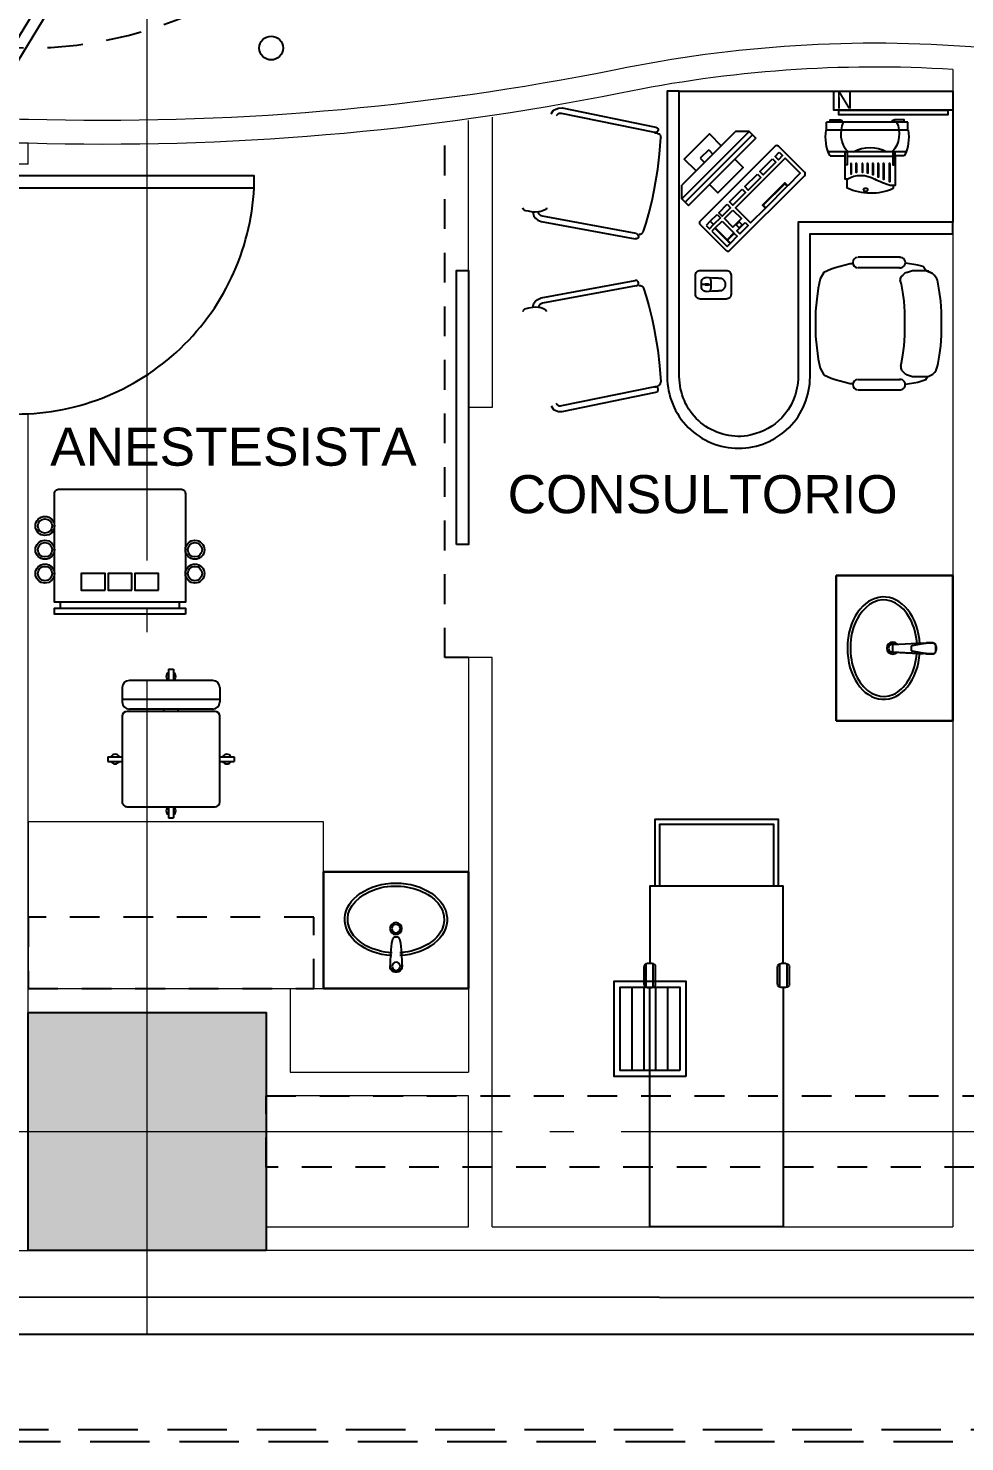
# Model space of a CAD drawing. Header units: metres. Extents: x -22.5 to 67.5, y 0 to 64.7.
# Drawn here: x 34.31 to 38.24, y 32.72 to 38.66 of the extents above; entities that cross this region are included whole.
import ezdxf

# ---------------------------------------------------------------- set-up
doc = ezdxf.new("R2010")
doc.units = ezdxf.units.M
doc.set_wipeout_variables(frame=1)
for name, pattern in [('EJES630', [6.3, 5.5, -0.4, 0, -0.4]), ('XREF PB NEURO-ONCOLOGIA$0$CONJUNTO TLAHUAC$0$HIDDEN2', [0.1875, 0.125, -0.0625]), ('XREF PB NEURO-ONCOLOGIA$0$DASHED2', [0.375, 0.25, -0.125]), ('XREF PB NEURO-ONCOLOGIA$0$HIDDE150', [0.24, 0.15, -0.09]), ('XREF PB NEURO-ONCOLOGIA$0$HIDDEN2', [0.1875, 0.125, -0.0625])]:
    doc.linetypes.add(name, pattern=pattern)
doc.layers.add('EJES', color=11, linetype='EJES630', lineweight=0)
doc.layers.add('XREF PB NEURO-ONCOLOGIA$0$MUROS DE TABLAROCA', color=150, linetype='Continuous', lineweight=13)
for name, color, linetype in [('TEXTO', 7, 'Continuous'), ('XREF PB NEURO-ONCOLOGIA$0$-CG-M-WALL', 7, 'Continuous'), ('XREF PB NEURO-ONCOLOGIA$0$CANCELES', 1, 'Continuous'), ('XREF PB NEURO-ONCOLOGIA$0$COLUMNAS', 6, 'Continuous'), ('XREF PB NEURO-ONCOLOGIA$0$CONTRAVENTEOS', 6, 'XREF PB NEURO-ONCOLOGIA$0$HIDDEN2'), ('XREF PB NEURO-ONCOLOGIA$0$LAMINA MULTIPERFORADA', 9, 'Continuous'), ('XREF PB NEURO-ONCOLOGIA$0$LAMPARAS 1', 112, 'Continuous'), ('XREF PB NEURO-ONCOLOGIA$0$MOBILIARIO', 161, 'Continuous'), ('XREF PB NEURO-ONCOLOGIA$0$Mobiliario Fijo', 40, 'Continuous'), ('XREF PB NEURO-ONCOLOGIA$0$NOVIDESA', 11, 'Continuous'), ('XREF PB NEURO-ONCOLOGIA$0$PLAFONES', 20, 'XREF PB NEURO-ONCOLOGIA$0$HIDDE150'), ('XREF PB NEURO-ONCOLOGIA$0$PROYECCIÓN', 8, 'XREF PB NEURO-ONCOLOGIA$0$CONJUNTO TLAHUAC$0$HIDDEN2'), ('XREF PB NEURO-ONCOLOGIA$0$PUERTAS', 253, 'Continuous')]:
    doc.layers.add(name, color=color, linetype=linetype)
doc.styles.add('100 LOCALES 25', font='arial.ttf', dxfattribs={"height": 0.25})
doc.styles.add('XREF PB NEURO-ONCOLOGIA$0$Standard', font='arial.ttf')

# ---------------------------------------------------------------- blocks, each defined once
blk = doc.blocks.new('XREF PB NEURO-ONCOLOGIA$0$C-1')
at = {"layer": 'XREF PB NEURO-ONCOLOGIA$0$-CG-M-WALL', "true_color": 0x636466}
h = blk.add_hatch(color=251, dxfattribs=at)
h.dxf.hatch_style = 1
h.paths.add_polyline_path([(-0.5, -0.5), (-0.5, 0.5), (0.5, 0.5), (0.5, -0.5)])
blk.add_lwpolyline([(-0.5, -0.5), (-0.5, 0.5), (0.5, 0.5), (0.5, -0.5)], close=True)
blk = doc.blocks.new('XREF PB NEURO-ONCOLOGIA$0$XREFCE5$0$A$C70061E05')
for points in [[(-0.25, 0), (0.25, 0), (0.25, -0.08), (-0.25, -0.08)], [(-0.2292, -0.08), (0.2292, -0.08), (0.2292, -0.1), (-0.2292, -0.1)]]:
    blk.add_lwpolyline(points, close=True)
at = {"insert": (-0.2409, -0.0038), "char_height": 0.07, "attachment_point": 1, "style": 'XREF PB NEURO-ONCOLOGIA$0$Standard'}
blk.add_mtext_dynamic_manual_height_columns('N', width=0.075455, gutter_width=1.5693, heights=[0], dxfattribs=at)
blk = doc.blocks.new('XREF PB NEURO-ONCOLOGIA$0$XR-00$0$Teclado-01')
blk.add_lwpolyline([(0, -0.2225), (0, 0.2225, -0.4142136), (0.01, 0.2325), (0.165, 0.2325, -0.4142136), (0.175, 0.2225), (0.175, -0.2225, -0.4142136), (0.165, -0.2325), (0.01, -0.2325, -0.4142136)], format="xyb", close=True)
for points in [[(0.03, 0.2175), (0.05, 0.2175), (0.05, 0.1925), (0.03, 0.1925)], [(0.03, 0.1525), (0.05, 0.1525), (0.05, 0.1925), (0.03, 0.1925)], [(0.065, 0.2175), (0.155, 0.2175), (0.155, 0.2), (0.065, 0.2)], [(0.065, 0.1575), (0.135, 0.1575), (0.135, 0.1975), (0.065, 0.1975)], [(0.1375, 0.1575), (0.155, 0.1575), (0.155, 0.1975), (0.1375, 0.1975)], [(0.03, 0.0925), (0.05, 0.0925), (0.05, 0.1425), (0.03, 0.1425)], [(0.065, 0.0925), (0.115, 0.0925), (0.115, 0.1425), (0.065, 0.1425)], [(0.1175, 0.12625), (0.135, 0.12625), (0.135, 0.10875), (0.1175, 0.10875)], [(0.1375, 0.0925), (0.155, 0.0925), (0.155, 0.1425), (0.1375, 0.1425)], [(0.03, 0.0025), (0.05, 0.0025), (0.05, 0.0775), (0.03, 0.0775)], [(0.155, -0.1425), (0.1375, -0.1425), (0.1375, -0.01), (0.155, -0.01), (0.155, 0.0775), (0.065, 0.0775), (0.065, -0.2175), (0.155, -0.2175)], [(0.03, -0.0875), (0.05, -0.0875), (0.05, -0.0125), (0.03, -0.0125)], [(0.14, -0.14), (0.155, -0.14), (0.155, -0.0125), (0.14, -0.0125)], [(0.03, -0.1775), (0.05, -0.1775), (0.05, -0.1025), (0.03, -0.1025)], [(0.03, -0.2175), (0.05, -0.2175), (0.05, -0.1925), (0.03, -0.1925)]]:
    blk.add_lwpolyline(points, close=True)
blk = doc.blocks.new('XREF PB NEURO-ONCOLOGIA$0$XR-00$0$monitor delgado-01')
for p, q in [((-0.2, 0.09), (-0.16, 0.13)), ((-0.16, 0.13), (0.16, 0.13)), ((-0.025, 0.155), (0.025, 0.155)), ((-0.025, 0.155), (-0.025, 0.13)), ((0.025, 0.155), (0.025, 0.13)), ((0.2, 0.09), (0.16, 0.13)), ((-0.2, 0.07), (0.2, 0.07))]:
    blk.add_line(p, q)
for points in [[(0.075, 0.13), (0.075, 0.2), (-0.075, 0.2), (-0.075, 0.13)], [(-0.075, 0.05), (-0.075, 0), (0.075, 0), (0.075, 0.05)]]:
    blk.add_lwpolyline(points)
blk.add_lwpolyline([(-0.2, 0.05), (0.2, 0.05), (0.2, 0.09), (-0.2, 0.09)], close=True)
blk = doc.blocks.new('XREF PB NEURO-ONCOLOGIA$0$XR-00$0$Mouse')
for p, q in [((-0.0015, -0.0395), (-0.0006, -0.0395)), ((-0.0015, -0.0565), (-0.0006, -0.0565)), ((-0.0011, -0.0395), (-0.0011, -0.0255)), ((-0.0011, -0.0565), (-0.0011, -0.0655)), ((-0.0032, -0.1255), (0.0011, -0.1255))]:
    blk.add_line(p, q)
blk.add_lwpolyline([(0.06, -0.13), (0.06, -0.02, 0.414214), (0.04, 0), (-0.04, 0, 0.414214), (-0.06, -0.02), (-0.06, -0.13, 0.414214), (-0.04, -0.15), (0.04, -0.15, 0.414214)], format="xyb", close=True)
blk.add_lwpolyline([(0.0289, -0.0455, 0.414214), (0.0089, -0.0255), (-0.0111, -0.0255, 0.414214), (-0.0311, -0.0455)], format="xyb")
for centre, radius, start, end in [((-0.1822, -0.0805), 0.1551, 353.62508, 13.0396), ((0.0118, -0.048), 0.0158, 147.74432, 212.25568), ((-0.0015, -0.0397), 0.0002, 90, 135.32936), ((-0.0015, -0.0563), 0.0002, 224.67064, 270), ((-0.0006, -0.0397), 0.0002, 44.67064, 90), ((-0.0006, -0.0563), 0.0002, 270, 315.32936), ((-0.0139, -0.048), 0.0158, 327.74432, 32.25568), ((0.1801, -0.0805), 0.1551, 166.9604, 186.37492), ((-0.0032, -0.1005), 0.025, 173.62508, 270), ((-0.0011, 0.055), 0.1206, 257.19113, 282.80887), ((0.0011, -0.1005), 0.025, 270, 6.37492)]:
    blk.add_arc(centre, radius, start, end)
blk = doc.blocks.new('XREF PB NEURO-ONCOLOGIA$0$XR-00$0$impresora laser')
at = {"ltscale": 0.007}
for points in [[(29.9759, 41.9148), (30.3191, 41.9148)], [(29.976, 41.9496), (30.319, 41.9496)], [(29.976, 41.915), (29.976, 41.9496)], [(29.9922, 41.9496), (29.9922, 41.9587), (30.0318, 41.9587), (30.0419, 41.9539)], [(30.0419, 41.9496), (30.0419, 41.9539), (30.0318, 41.9587)], [(30.3028, 41.9496), (30.3028, 41.9587), (30.2633, 41.9587), (30.2531, 41.9539)], [(30.2531, 41.9496), (30.2531, 41.9539), (30.2633, 41.9587)], [(30.319, 41.915), (30.319, 41.9496)], [(29.9841, 41.824), (30.3109, 41.824)], [(29.9915, 41.8076), (30.0304, 41.8076)], [(30.0397, 41.8047), (30.2322, 41.8047)], [(30.2313, 41.7098), (30.2395, 41.7098), (30.2395, 41.8076)], [(30.3035, 41.8076), (30.2395, 41.8076)], [(30.2313, 41.672), (30.2313, 41.7098)]]:
    blk.add_lwpolyline(points, dxfattribs=at)
for points in [[(30.0304, 41.824), (30.0397, 41.824), (30.0397, 41.7695), (30.0304, 41.7695)], [(30.2395, 41.824), (30.2322, 41.824), (30.2322, 41.7695), (30.2395, 41.7695)], [(30.0513, 41.7757), (30.0546, 41.7757), (30.0546, 41.6998), (30.0513, 41.6998)], [(30.0766, 41.7757), (30.08, 41.7757), (30.08, 41.7101), (30.0766, 41.7101)], [(30.0991, 41.7757), (30.1025, 41.7757), (30.1025, 41.7197), (30.0991, 41.7197)], [(30.1211, 41.7757), (30.1244, 41.7757), (30.1244, 41.7286), (30.1211, 41.7286)], [(30.1436, 41.7757), (30.147, 41.7757), (30.147, 41.7366), (30.1436, 41.7366)], [(30.1655, 41.7757), (30.1689, 41.7757), (30.1689, 41.7386), (30.1655, 41.7386)], [(30.1914, 41.7757), (30.1948, 41.7757), (30.1948, 41.7395), (30.1914, 41.7395)], [(30.2134, 41.7757), (30.2167, 41.7757), (30.2167, 41.7326), (30.2134, 41.7326)]]:
    blk.add_lwpolyline(points, close=True, dxfattribs=at)
for points in [[(30.0304, 41.8076), (30.0304, 41.6829), (30.0505, 41.6829, 0.229403)], [(30.0382, 41.6829), (30.0382, 41.6699, 0.789733)]]:
    blk.add_lwpolyline(points, format="xyb", dxfattribs=at)
for centre, radius, start, end in [((30.1378, 41.8837), 0.1649, 169.05236, 207.45903), ((30.1308, 41.9), 0.1179, 155.1201, 220.11203), ((30.1394, 41.9), 0.1179, 319.88797, 24.8799), ((30.1572, 41.8837), 0.1649, 332.54097, 10.94764), ((30.1351, 41.7054), 0.1375, 59.61293, 120.38707), ((30.1325, 41.8851), 0.2349, 246.33396, 294.8774), ((29.9248, 42.0857), 0.4219, 287.32328, 296.87645), ((30.1738, 41.6133), 0.1123, 59.19702, 121.2004)]:
    blk.add_arc(centre, radius, start, end, dxfattribs=at)
blk.add_ellipse((30.1541, 41.6652), major_axis=(-0.00987, 0), ratio=0.593756, dxfattribs=at)
blk = doc.blocks.new('XREF PB NEURO-ONCOLOGIA$0$SILLA ATENCION')
for p, q in [((-0.2339, 0.4571), (-0.2392, 0.4439)), ((-0.2366, 0.4571), (-0.2392, 0.4439)), ((-0.2392, 0.4439), (-0.2339, 0.4571)), ((-0.2339, 0.4571), (-0.2366, 0.4571)), ((-0.2287, 0.4703), (-0.2339, 0.4571)), ((-0.2339, 0.4571), (-0.2287, 0.4703)), ((-0.2207, 0.4783), (-0.2287, 0.4703)), ((-0.2128, 0.4836), (-0.2207, 0.4783)), ((-0.2049, 0.4888), (-0.2128, 0.4836)), ((-0.1996, 0.4915), (-0.2049, 0.4888)), ((-0.1837, 0.4941), (-0.1996, 0.4915)), ((-0.152, 0.4994), (-0.1837, 0.4941)), ((-0.115, 0.5047), (-0.152, 0.4994)), ((-0.0727, 0.5074), (-0.115, 0.5047)), ((-0.0225, 0.5074), (-0.0727, 0.5074)), ((0.0224, 0.5074), (-0.0225, 0.5074)), ((0.0647, 0.5047), (0.0224, 0.5074)), ((0.1017, 0.4995), (0.0647, 0.5047)), ((0.1334, 0.4942), (0.1017, 0.4995)), ((0.1466, 0.4915), (0.1334, 0.4942)), ((0.1545, 0.4889), (0.1466, 0.4915)), ((0.1624, 0.4863), (0.1545, 0.4889)), ((0.1704, 0.481), (0.1624, 0.4863)), ((0.1783, 0.473), (0.1704, 0.481)), ((0.1889, 0.4519), (0.1783, 0.473)), ((-0.2604, 0.4122), (-0.2683, 0.362)), ((-0.2551, 0.4333), (-0.2604, 0.4122)), ((-0.2392, 0.4439), (-0.2551, 0.4333)), ((-0.2392, 0.4439), (-0.2392, 0.4413)), ((-0.2392, 0.4228), (-0.2392, 0.4439)), ((-0.2392, 0.4439), (-0.2392, 0.4439)), ((-0.2392, 0.4122), (-0.2392, 0.4228)), ((-0.2392, 0.4016), (-0.2392, 0.4122)), ((-0.2392, 0.3911), (-0.2392, 0.4016)), ((0.1889, 0.4519), (0.1889, 0.4519)), ((0.1994, 0.444), (0.1889, 0.4519)), ((0.1889, 0.4519), (0.1889, 0.444)), ((0.1889, 0.4519), (0.1889, 0.4519)), ((0.1889, 0.4519), (0.1889, 0.4519)), ((0.1889, 0.4519), (0.1889, 0.4519)), ((0.1889, 0.4466), (0.1889, 0.4519)), ((0.1889, 0.444), (0.1889, 0.4334)), ((0.1889, 0.4334), (0.1889, 0.4228)), ((0.1889, 0.4228), (0.1889, 0.4123)), ((0.1889, 0.4123), (0.1889, 0.4017)), ((0.1889, 0.4017), (0.1889, 0.3911)), ((0.21, 0.4123), (0.1994, 0.444)), ((0.21, 0.4123), (0.21, 0.4123)), ((0.218, 0.3621), (0.21, 0.4123)), ((-0.2683, 0.362), (-0.2683, 0.362)), ((-0.2683, 0.362), (-0.2683, 0.362)), ((-0.2366, 0.3831), (-0.2392, 0.3911)), ((-0.2313, 0.3673), (-0.2366, 0.3831)), ((-0.2313, 0.3673), (-0.2286, 0.3594)), ((-0.2286, 0.3594), (-0.2207, 0.3514)), ((-0.2207, 0.3514), (-0.2128, 0.3435)), ((-0.2128, 0.3435), (-0.2048, 0.3409)), ((-0.1837, 0.3462), (-0.1996, 0.3409)), ((-0.152, 0.3514), (-0.1837, 0.3462)), ((-0.115, 0.3567), (-0.152, 0.3514)), ((-0.0727, 0.3594), (-0.115, 0.3567)), ((-0.0225, 0.3594), (-0.0727, 0.3594)), ((0.0224, 0.3594), (-0.0225, 0.3594)), ((0.0647, 0.3568), (0.0224, 0.3594)), ((0.1017, 0.3515), (0.0647, 0.3568)), ((0.1334, 0.3462), (0.1017, 0.3515)), ((0.1466, 0.3436), (0.1334, 0.3462)), ((0.1466, 0.3436), (0.1545, 0.3436)), ((0.1545, 0.3436), (0.1625, 0.3462)), ((0.1625, 0.3462), (0.1704, 0.3541)), ((0.1704, 0.3541), (0.1783, 0.3621)), ((0.1783, 0.3621), (0.181, 0.3673)), ((0.1862, 0.3832), (0.181, 0.3673)), ((0.1889, 0.3911), (0.1862, 0.3832)), ((0.218, 0.3621), (0.218, 0.3621)), ((-0.2921, 0.3408), (-0.292, 0.1717)), ((-0.2498, 0.3409), (-0.2497, 0.1717)), ((-0.2048, 0.3409), (-0.1996, 0.3409)), ((0.1995, 0.1718), (0.1995, 0.3409)), ((0.2418, 0.1718), (0.2417, 0.3409)), ((-0.2656, 0.1506), (-0.2656, 0.14)), ((-0.2656, 0.14), (-0.2497, 0.0792)), ((0.1995, 0.0793), (0.2153, 0.1401)), ((0.2153, 0.1401), (0.2153, 0.1507)), ((-0.2497, 0.0792), (-0.2444, 0.0634)), ((-0.2444, 0.0634), (-0.2444, 0.0634)), ((-0.2444, 0.0634), (-0.2444, 0.0634)), ((-0.2444, 0.0634), (-0.2312, 0.0343)), ((0.181, 0.0344), (0.1942, 0.0635)), ((0.1942, 0.0635), (0.1995, 0.0793)), ((0.1942, 0.0635), (0.1942, 0.0635)), ((0.1942, 0.0635), (0.1942, 0.0635)), ((-0.2312, 0.0343), (-0.2048, 0.0185)), ((-0.2048, 0.0185), (-0.1678, 0.0105)), ((-0.1678, 0.0105), (-0.1229, 0.0053)), ((-0.1229, 0.0053), (-0.0753, 0)), ((-0.0251, 0), (0.0251, 0)), ((0.0251, 0), (0.0727, 0.0053)), ((0.0727, 0.0053), (0.1176, 0.0106)), ((0.1176, 0.0106), (0.1546, 0.0185)), ((0.1546, 0.0185), (0.181, 0.0344)), ((-0.0753, 0), (-0.0198, 0))]:
    blk.add_line(p, q)
for centre, start, end in [((-0.2709, 0.3409), 353.0083, 187.0083), ((0.2206, 0.3409), 352.0083, 186.0083), ((-0.2709, 0.1717), 187.0083, 353.0083), ((0.2206, 0.1718), 186.0083, 352.0083)]:
    blk.add_arc(centre, 0.0211, start, end)
blk = doc.blocks.new('XREF PB NEURO-ONCOLOGIA$0$SILLA-EJECUTIVA')
for p, q in [((0.1572, 0.2048), (0.1531, 0.2025)), ((0.1631, 0.2056), (0.1572, 0.2048)), ((0.1766, 0.2055), (0.1631, 0.2056)), ((0.1972, 0.2051), (0.1766, 0.2055)), ((0.2088, 0.2037), (0.1972, 0.2051)), ((0.1977, 0.2051), (0.2056, 0.2241)), ((0.2056, 0.2241), (0.2163, 0.2319)), ((0.2235, 0.1997), (0.2088, 0.2037)), ((0.2163, 0.2319), (0.2279, 0.2387)), ((0.2268, 0.2062), (0.2232, 0.1998)), ((0.2296, 0.2093), (0.2268, 0.2062)), ((0.2279, 0.2387), (0.2454, 0.2425)), ((0.2335, 0.212), (0.2296, 0.2093)), ((0.2365, 0.2139), (0.2335, 0.212)), ((0.2408, 0.2151), (0.2365, 0.2139)), ((0.2467, 0.2158), (0.2408, 0.2151)), ((0.2454, 0.2425), (0.7039, 0.2378)), ((0.7037, 0.2117), (0.2467, 0.2158)), ((0.7162, 0.2113), (0.719, 0.2109)), ((0.719, 0.2109), (0.7239, 0.2097)), ((0.7239, 0.2097), (0.7298, 0.2059)), ((0.7298, 0.2059), (0.7338, 0.2005)), ((0.1493, 0.1996), (0.1458, 0.1944)), ((0.1531, 0.2025), (0.1493, 0.1996)), ((0.2344, 0.1956), (0.2235, 0.1997)), ((0.2464, 0.1883), (0.2344, 0.1956)), ((0.2562, 0.1812), (0.2464, 0.1883)), ((0.2581, 0.1788), (0.2562, 0.1812)), ((0.2589, 0.1758), (0.2581, 0.1788)), ((0.2586, 0.1732), (0.2589, 0.1758)), ((0.7338, 0.2005), (0.7358, 0.1939)), ((0.7358, 0.1939), (0.7402, 0.1533)), ((0.7402, 0.1533), (0.7439, 0.1062)), ((0.7439, 0.1062), (0.7476, 0.0408)), ((0.7476, 0.0408), (0.7489, -0.0085)), ((0.7489, -0.0085), (0.7459, -0.1103)), ((0.7459, -0.1103), (0.7399, -0.1836)), ((0.7399, -0.1836), (0.7309, -0.2624)), ((0.2219, -0.2747), (0.2183, -0.2683)), ((0.7249, -0.2744), (0.7289, -0.2691)), ((0.7289, -0.2691), (0.7309, -0.2624)), ((0.1928, -0.2737), (0.2007, -0.2927)), ((0.2007, -0.2927), (0.2114, -0.3004)), ((0.2114, -0.3004), (0.223, -0.3072)), ((0.2247, -0.2778), (0.2219, -0.2747)), ((0.223, -0.3072), (0.2405, -0.3111)), ((0.2286, -0.2805), (0.2247, -0.2778)), ((0.2316, -0.2825), (0.2286, -0.2805)), ((0.2359, -0.2836), (0.2316, -0.2825)), ((0.2418, -0.2844), (0.2359, -0.2836)), ((0.2405, -0.3111), (0.699, -0.3064)), ((0.6988, -0.2803), (0.2418, -0.2844)), ((0.6971, -0.2802), (0.7012, -0.2802)), ((0.7043, -0.2816), (0.6988, -0.2803)), ((0.699, -0.3064), (0.7045, -0.3051)), ((0.7012, -0.2802), (0.7059, -0.2799)), ((0.708, -0.284), (0.7043, -0.2816)), ((0.7045, -0.3051), (0.7082, -0.302)), ((0.7059, -0.2799), (0.7114, -0.2798)), ((0.7108, -0.2873), (0.708, -0.284)), ((0.7082, -0.302), (0.7108, -0.2983)), ((0.7122, -0.2924), (0.7108, -0.2873)), ((0.7108, -0.2983), (0.7122, -0.2924)), ((0.7114, -0.2798), (0.7141, -0.2794)), ((0.7141, -0.2794), (0.719, -0.2782)), ((0.719, -0.2782), (0.7249, -0.2744))]:
    blk.add_line(p, q)
blk.add_arc((0.7038, 0.2248), 0.013, 269.48625, 89.48625)
blk = doc.blocks.new('XREF PB NEURO-ONCOLOGIA$0$A$C35ba1ef8')
at = {"layer": 'XREF PB NEURO-ONCOLOGIA$0$Mobiliario Fijo'}
for p, q in [((0.49, 0.61), (0, 0.61)), ((0, 0.61), (0, 0)), ((0, 0), (0, 0.61)), ((0, 0.61), (0.49, 0.61)), ((0.49, 0), (0.49, 0.61)), ((0.49, 0.61), (0.49, 0)), ((0, 0), (0.49, 0)), ((0.49, 0), (0, 0))]:
    blk.add_line(p, q, dxfattribs=at)
for radius in [0.025, 0.0175]:
    blk.add_circle((0.2377, 0.305), radius, dxfattribs=at)
at = {"layer": 'XREF PB NEURO-ONCOLOGIA$0$Mobiliario Fijo', "extrusion": (0, 0, -1)}
blk.add_ellipse((0.1993, 0.305), major_axis=(0, -0.215), ratio=0.709302, start_param=4.791428, end_param=10.907664, dxfattribs=at)
at = {"layer": 'XREF PB NEURO-ONCOLOGIA$0$Mobiliario Fijo'}
blk.add_open_spline([(0.3393, 0.2887), (0.337, 0.2492), (0.3265, 0.2108), (0.2777, 0.1213), (0.2246, 0.0929), (0.1271, 0.1171), (0.0818, 0.1714), (0.0497, 0.3139), (0.0644, 0.3976), (0.1377, 0.5016), (0.1921, 0.5201), (0.2874, 0.4783), (0.3279, 0.4156), (0.3382, 0.3351), (0.3389, 0.3282), (0.3393, 0.3213)], degree=3, knots=[4.791428, 4.791428, 4.791428, 4.791428, 5.367357, 5.367357, 6.457084, 6.457084, 7.54681, 7.54681, 8.636537, 8.636537, 9.726264, 9.726264, 10.81599, 10.81599, 10.916607, 10.916607, 10.916607, 10.916607], dxfattribs=at)
blk.add_wipeout([(0.4172, 0.3179), (0.4173, 0.3177), (0.4179, 0.3165), (0.4183, 0.3156), (0.4184, 0.3153), (0.4187, 0.3144), (0.4189, 0.3139), (0.4192, 0.3129), (0.4194, 0.312), (0.4197, 0.3107), (0.4198, 0.3102), (0.4199, 0.3094), (0.42, 0.3084), (0.4201, 0.3076), (0.4201, 0.3071), (0.4201, 0.3053), (0.42, 0.3038), (0.42, 0.3036), (0.4199, 0.3027), (0.4198, 0.3017), (0.4197, 0.3013), (0.4194, 0.3), (0.4194, 0.2998), (0.419, 0.2985), (0.4188, 0.2978), (0.4183, 0.2964), (0.4181, 0.2961), (0.4177, 0.2951), (0.4173, 0.2944), (0.4172, 0.2942), (0.4172, 0.2933), (0.4171, 0.2929), (0.417, 0.2921), (0.417, 0.2917), (0.4168, 0.2911), (0.4168, 0.2908), (0.4166, 0.2903), (0.4165, 0.2898), (0.4163, 0.2894), (0.4162, 0.2891), (0.416, 0.2887), (0.4157, 0.2882), (0.4156, 0.2879), (0.4153, 0.2874), (0.4149, 0.2869), (0.4146, 0.2864), (0.4144, 0.2861), (0.4143, 0.286), (0.414, 0.2857), (0.4138, 0.2855), (0.4136, 0.2853), (0.4134, 0.2851), (0.4131, 0.2848), (0.4129, 0.2846), (0.4126, 0.2844), (0.4124, 0.2842), (0.4121, 0.284), (0.4114, 0.2835), (0.411, 0.2832), (0.4106, 0.283), (0.4102, 0.2828), (0.4099, 0.2826), (0.4092, 0.2823), (0.4084, 0.2821), (0.4072, 0.2817), (0.4065, 0.2816), (0.405, 0.2814), (0.405, 0.2814), (0.4033, 0.2814), (0.3848, 0.2813), (0.3828, 0.2815), (0.3822, 0.2816), (0.3814, 0.2818), (0.3806, 0.282), (0.3801, 0.2822), (0.3794, 0.2825), (0.3786, 0.2829), (0.3779, 0.2833), (0.3776, 0.2835), (0.3673, 0.2842), (0.2767, 0.2888), (0.2373, 0.2908), (0.2367, 0.291), (0.2365, 0.2914), (0.2365, 0.2921), (0.2364, 0.2932), (0.2365, 0.3205), (0.2365, 0.3207), (0.2368, 0.3211), (0.2371, 0.3212), (0.2374, 0.3213), (0.3776, 0.3286), (0.3782, 0.329), (0.3799, 0.3298), (0.3809, 0.3301), (0.3822, 0.3304), (0.3833, 0.3306), (0.3856, 0.3307), (0.3895, 0.3307), (0.4057, 0.3306), (0.4074, 0.3303), (0.4099, 0.3294), (0.4117, 0.3284), (0.4131, 0.3272), (0.4144, 0.3259), (0.4159, 0.3235), (0.417, 0.3202), (0.4173, 0.3177), (0.4172, 0.2942), (0.4172, 0.2934), (0.4171, 0.2926), (0.4169, 0.2915), (0.4168, 0.2909), (0.4164, 0.291), (0.4162, 0.2903), (0.4161, 0.2898), (0.4157, 0.2889), (0.4154, 0.2882), (0.4151, 0.2877), (0.4143, 0.2866), (0.4139, 0.2862), (0.4131, 0.2854), (0.4131, 0.2854), (0.4124, 0.2848), (0.4118, 0.2845), (0.4114, 0.2842), (0.4107, 0.2839), (0.4101, 0.2836), (0.4092, 0.2833), (0.4086, 0.2832), (0.4081, 0.2831), (0.4075, 0.283), (0.4072, 0.283), (0.4067, 0.283), (0.4063, 0.283), (0.4063, 0.283), (0.4021, 0.283), (0.3991, 0.283), (0.3835, 0.2836), (0.3807, 0.2838), (0.3779, 0.284), (0.3759, 0.2842), (0.3733, 0.2845), (0.37, 0.2849), (0.32, 0.2942), (0.3186, 0.2947), (0.3177, 0.2952), (0.3172, 0.2955), (0.3165, 0.2962), (0.3158, 0.297), (0.3153, 0.2979), (0.3151, 0.2984), (0.3147, 0.3002), (0.3147, 0.3116), (0.3148, 0.3127), (0.3153, 0.3142), (0.3157, 0.3149), (0.3161, 0.3154), (0.3167, 0.3161), (0.3175, 0.3168), (0.3181, 0.3171), (0.3186, 0.3174), (0.32, 0.3178), (0.3211, 0.318), (0.3604, 0.3257), (0.3623, 0.326), (0.3641, 0.3263), (0.3663, 0.3266), (0.3678, 0.3268), (0.3698, 0.3271), (0.3708, 0.3273), (0.3724, 0.3275), (0.3737, 0.3276), (0.3747, 0.3277), (0.3762, 0.3279), (0.3779, 0.3281), (0.3844, 0.3286), (0.4067, 0.3291), (0.4079, 0.329), (0.4103, 0.3284), (0.4122, 0.3274), (0.4128, 0.3269), (0.4135, 0.3264), (0.414, 0.3258), (0.4144, 0.3253), (0.4149, 0.3246), (0.4155, 0.3237), (0.4158, 0.323), (0.4161, 0.3222), (0.4162, 0.3218), (0.4164, 0.3211), (0.4165, 0.3206), (0.4165, 0.32), (0.4165, 0.3196), (0.4165, 0.2929), (0.4165, 0.2922), (0.4165, 0.2916), (0.4164, 0.291), (0.4168, 0.2909), (0.417, 0.2919), (0.4171, 0.2923), (0.4171, 0.2927), (0.4172, 0.2933), (0.4172, 0.2939), (0.4172, 0.2944), (0.4174, 0.306)]).dxf.layer = 'XREF PB NEURO-ONCOLOGIA$0$Mobiliario Fijo'
for p, q in [((0.3568, 0.325), (0.32, 0.3178)), ((0.32, 0.2942), (0.3568, 0.2871)), ((0.3673, 0.2842), (0.3674, 0.2842))]:
    blk.add_line(p, q, dxfattribs=at)
for points in [[(0.3991, 0.283), (0.4067, 0.283, 0.414214), (0.4165, 0.2929), (0.4165, 0.3192, 0.414214), (0.4067, 0.3291), (0.3991, 0.3291)], [(0.3674, 0.2842), (0.2373, 0.2908, 0.002922), (0.2373, 0.2908, -0.394171), (0.2365, 0.2916)]]:
    blk.add_lwpolyline(points, format="xyb", dxfattribs=at)
for centre, radius, start, end in [((0.3991, 0.1074), 0.2216, 90, 101.01422), ((0.3945, 0.306), 0.0257, 332.49037, 27.1455), ((0.3991, 0.5046), 0.2216, 258.98578, 270)]:
    blk.add_arc(centre, radius, start, end, dxfattribs=at)
blk.add_rational_spline([(0.2365, 0.3205), (0.2365, 0.3212), (0.2373, 0.3213), (0.3023, 0.3246), (0.3674, 0.3279)], [1, 0.731045521611, 1, 1, 1], degree=2, knots=[0, 0, 0, 1.501887, 1.501887, 2.501887, 2.501887, 2.501887], dxfattribs=at)
for points, knots in [([(0.2365, 0.2916), (0.2365, 0.2916), (0.2365, 0.2916), (0.2365, 0.2916), (0.2365, 0.2916), (0.2365, 0.2916), (0.2365, 0.2916), (0.2364, 0.2964), (0.2363, 0.3012), (0.2362, 0.306), (0.2363, 0.3108), (0.2364, 0.3157), (0.2365, 0.3205), (0.2365, 0.3205), (0.2365, 0.3205), (0.2365, 0.3205), (0.2365, 0.3205), (0.2365, 0.3205), (0.2365, 0.3205), (0.2365, 0.3205), (0.2365, 0.3205), (0.2365, 0.3205), (0.2365, 0.3205), (0.2365, 0.3205), (0.2365, 0.3205), (0.2365, 0.3205), (0.2365, 0.3205), (0.2365, 0.3205), (0.2365, 0.3205), (0.2365, 0.3205), (0.2365, 0.3205)], [7, 7, 7, 7, 8, 8, 8, 9, 9, 9, 10, 10, 10, 11, 11, 11, 12, 12, 12, 13, 13, 13, 14, 14, 14, 15, 15, 15, 16, 16, 16, 17, 17, 17, 17]), ([(0.2362, 0.306), (0.2362, 0.306), (0.2362, 0.306), (0.2362, 0.306), (0.2362, 0.306)], [0, 0, 0, 0, 0.002816, 1, 1, 1, 1]), ([(0.32, 0.2942), (0.3194, 0.2944), (0.3179, 0.2949), (0.3162, 0.2963), (0.315, 0.2982), (0.3147, 0.2997), (0.3146, 0.3006), (0.3146, 0.3008), (0.3146, 0.3043), (0.3146, 0.3078), (0.3146, 0.3113), (0.3146, 0.3114), (0.3147, 0.3123), (0.315, 0.3139), (0.3161, 0.3156), (0.3176, 0.317), (0.319, 0.3176), (0.3199, 0.3178), (0.32, 0.3178)], [0, 0, 0, 0, 0.234233, 0.499666, 0.704873, 0.949506, 1, 1, 1, 2, 2, 2, 2.050461, 2.294933, 2.500004, 2.704389, 2.948859, 3, 3, 3, 3]), ([(0.3776, 0.3286), (0.3775, 0.3286), (0.3767, 0.3285), (0.3753, 0.3284), (0.3731, 0.3282), (0.3703, 0.3281), (0.3682, 0.3279), (0.3671, 0.3279)], [0.6038179, 0.6038179, 0.6038179, 0.6038179, 0.6217035, 0.6863283, 0.7680475, 0.8726046, 1, 1, 1, 1]), ([(0.3776, 0.2835), (0.378, 0.2832), (0.379, 0.2826), (0.3808, 0.2819), (0.3836, 0.2813), (0.3872, 0.2813), (0.3929, 0.2814), (0.3981, 0.2814), (0.4028, 0.2814), (0.4057, 0.2814), (0.4083, 0.2819), (0.4105, 0.2829), (0.4123, 0.284), (0.4139, 0.2855), (0.4152, 0.2872), (0.4162, 0.2892), (0.4171, 0.2917), (0.4172, 0.2936), (0.4172, 0.2949), (0.4173, 0.2986), (0.4174, 0.3023), (0.4174, 0.306), (0.4174, 0.3098), (0.4173, 0.3135), (0.4172, 0.3172), (0.4172, 0.3178), (0.4172, 0.3191), (0.4169, 0.3212), (0.4161, 0.3232), (0.415, 0.3251), (0.4136, 0.3268), (0.412, 0.3283), (0.4101, 0.3294), (0.4081, 0.3302), (0.4053, 0.3308), (0.4017, 0.3308), (0.396, 0.3306), (0.3908, 0.3306), (0.3861, 0.3307), (0.3832, 0.3307), (0.3806, 0.3301), (0.3788, 0.3294), (0.3779, 0.3288), (0.3776, 0.3286)], [0, 0, 0, 0, 0.030155, 0.075225, 0.120291, 0.209196, 0.29837, 0.475282, 0.534978, 0.594602, 0.653475, 0.698568, 0.743661, 0.788756, 0.833851, 0.878921, 0.923991, 1, 1, 1, 2, 2, 2, 3, 3, 3, 3.037302, 3.083018, 3.128733, 3.174448, 3.220163, 3.26525, 3.310338, 3.355419, 3.400498, 3.489465, 3.578701, 3.755734, 3.815479, 3.875151, 3.934065, 3.97918, 4, 4, 4, 4]), ([(0.3674, 0.2842), (0.3674, 0.2842), (0.3674, 0.2842), (0.3674, 0.2843), (0.3674, 0.2843)], [0, 0, 0, 0, 0.566627, 1, 1, 1, 1]), ([(0.3674, 0.2842), (0.3685, 0.2841), (0.3704, 0.284), (0.3731, 0.2838), (0.3751, 0.2837), (0.3765, 0.2836), (0.3773, 0.2835), (0.3776, 0.2835), (0.3776, 0.2835)], [0, 0, 0, 0, 0.1168544, 0.2231045, 0.306143, 0.3531837, 0.387216, 0.3894105, 0.3894105, 0.3894105, 0.3894105])]:
    blk.add_open_spline(points, degree=3, knots=knots, dxfattribs=at)
blk = doc.blocks.new('XREF PB NEURO-ONCOLOGIA$0$XREF PB NEURO-ONCOLOGIA$0$SILLGIRS')
for p, q in [((-0.01, 0.3773), (-0.01, 0.33)), ((-0.01, 0.3773), (0.01, 0.3773)), ((0.01, 0.3773), (0.01, 0.33)), ((-0.205, 0.3), (-0.205, 0.24)), ((0.175, 0.33), (-0.175, 0.33)), ((0.205, 0.3), (0.205, 0.24)), ((0.205, 0.25), (-0.205, 0.25)), ((-0.205, 0.18), (-0.205, -0.18)), ((0.185, 0.2), (-0.185, 0.2)), ((0.175, 0.21), (-0.175, 0.21)), ((-0.03, 0.2), (-0.03, 0.21)), ((0.03, 0.2), (0.03, 0.21)), ((0.205, -0.18), (0.205, 0.18)), ((-0.265, 0.01), (-0.205, 0.01)), ((-0.265, 0.01), (-0.265, -0.01)), ((0.205, 0.01), (0.265, 0.01)), ((0.265, 0.01), (0.265, -0.01)), ((-0.265, -0.01), (-0.205, -0.01)), ((0.205, -0.01), (0.265, -0.01)), ((-0.185, -0.2), (0.185, -0.2)), ((-0.01, -0.2), (-0.01, -0.2473)), ((0.01, -0.2), (0.01, -0.2473)), ((-0.01, -0.2473), (0.01, -0.2473))]:
    blk.add_line(p, q)
for centre, radius, start, end in [((0, 0.3473), 0.02, 120, 240), ((0, 0.3473), 0.02, 300, 60), ((-0.175, 0.3), 0.03, 90, 180), ((0.175, 0.3), 0.03, 0, 90), ((-0.175, 0.24), 0.03, 180, 270), ((0.175, 0.24), 0.03, 270, 0), ((-0.185, 0.18), 0.02, 90, 180), ((0.185, 0.18), 0.02, 0, 90), ((-0.235, 0), 0.02, 30, 150), ((0.235, 0), 0.02, 30, 150), ((-0.235, 0), 0.02, 210, 330), ((0.235, 0), 0.02, 210, 330), ((-0.185, -0.18), 0.02, 180, 270), ((0, -0.2173), 0.02, 120, 240), ((0, -0.2173), 0.02, 300, 60), ((0.185, -0.18), 0.02, 270, 0)]:
    blk.add_arc(centre, radius, start, end)
blk = doc.blocks.new('XREF PB NEURO-ONCOLOGIA$0$31230244')
for p, q in [((0.025, -0.075), (0.375, -0.075)), ((0.025, -0.125), (0.375, -0.125)), ((0.025, -0.175), (0.375, -0.175)), ((0.025, -0.225), (0.375, -0.225))]:
    blk.add_line(p, q)
for points in [[(0, -0.3), (0, 0), (0.4, 0), (0.4, -0.3)], [(0.025, -0.275), (0.025, -0.025), (0.375, -0.025), (0.375, -0.275)]]:
    blk.add_lwpolyline(points, close=True)
blk = doc.blocks.new('XREF PB NEURO-ONCOLOGIA$0$A$Cf520a948')
at = {"layer": 'XREF PB NEURO-ONCOLOGIA$0$MOBILIARIO', "rotation": 179.9999999911152}
blk.add_blockref('XREF PB NEURO-ONCOLOGIA$0$31230244', (0.2, -0.275), dxfattribs=at)
blk = doc.blocks.new('XREF PB NEURO-ONCOLOGIA$0$MEEXUNIV')
for p, q in [((-0.2962, -1.0062), (-0.2962, -1.1045)), ((-0.2662, -1.0062), (-0.2662, -1.1045)), ((0.2662, -1.0062), (0.2662, -1.1045)), ((0.2912, -1.0053), (0.2712, -1.0053)), ((0.2562, -1.0203), (0.2562, -1.0903)), ((0.3062, -1.0203), (0.3062, -1.0903)), ((0.2912, -1.1053), (0.2712, -1.1053))]:
    blk.add_line(p, q)
for points in [[(0.28, -1.0053), (0.28, 0), (-0.28, 0), (-0.28, -1.0053)], [(0.2962, -1.0062), (0.2962, -1.1045)], [(0.28, -1.1053), (0.28, -1.43), (-0.28, -1.43), (-0.28, -1.1053)], [(0.26, -1.43), (0.26, -1.71), (-0.26, -1.71), (-0.26, -1.43)], [(0.24, -1.43), (0.24, -1.69), (-0.24, -1.69), (-0.24, -1.43)]]:
    blk.add_lwpolyline(points)
blk.add_lwpolyline([(-0.2912, -1.1053, -0.414214), (-0.3062, -1.0903), (-0.3062, -1.0203, -0.414214), (-0.2912, -1.0053), (-0.2712, -1.0053, -0.414214), (-0.2562, -1.0203), (-0.2562, -1.0903, -0.414214), (-0.2712, -1.1053)], format="xyb", close=True)
for centre, start, end in [((0.2712, -1.0203), 90, 180), ((0.2912, -1.0203), 360, 90), ((0.2712, -1.0903), 180, 270), ((0.2912, -1.0903), 270, 360)]:
    blk.add_arc(centre, 0.015, start, end)
blk = doc.blocks.new('XREF PB NEURO-ONCOLOGIA$0$XREF PB NEURO-ONCOLOGIA$0$XR-02$0$LAVABO.NORMATIVO')
for p, q in [((-0.305, -0.49), (-0.305, 0)), ((-0.305, 0), (0.305, 0)), ((0.305, 0), (-0.305, 0)), ((-0.305, 0), (-0.305, -0.49)), ((0.305, -0.49), (0.305, 0)), ((0.305, 0), (0.305, -0.49)), ((0.305, -0.49), (-0.305, -0.49)), ((-0.305, -0.49), (0.305, -0.49))]:
    blk.add_line(p, q)
for centre, radius in [((0.001, -0.0938), 0.0171), ((0, -0.2523), 0.025), ((0, -0.2523), 0.0175)]:
    blk.add_circle(centre, radius)
for centre, radius, start, end in [((0.001, -0.0938), 0.0254, 0, 198.6555), ((0.001, -0.0938), 0.0242, 359.53294, 180.46706), ((0.8216, -0.0871), 0.8447, 180.46706, 187.95688), ((-0.8195, -0.0871), 0.8447, 352.04312, 359.53294), ((0.0011, -0.0938), 0.0254, 341.33754, 0.00356), ((0.001, -0.2018), 0.0162, 187.95688, 352.04312)]:
    blk.add_arc(centre, radius, start, end)
blk.add_ellipse((0, -0.2907), major_axis=(-0.215, 0), ratio=0.709302, start_param=4.791428, end_param=10.916607)
blk.add_open_spline([(-0.0163, -0.1507), (-0.0558, -0.153), (-0.0942, -0.1635), (-0.1837, -0.2123), (-0.2121, -0.2654), (-0.1879, -0.3629), (-0.1336, -0.4082), (0.0089, -0.4403), (0.0926, -0.4256), (0.1966, -0.3523), (0.2151, -0.2979), (0.1733, -0.2026), (0.1106, -0.1621), (0.0301, -0.1518), (0.0232, -0.1511), (0.0163, -0.1507)], degree=3, knots=[4.791428, 4.791428, 4.791428, 4.791428, 5.367357, 5.367357, 6.457084, 6.457084, 7.54681, 7.54681, 8.636537, 8.636537, 9.726264, 9.726264, 10.81599, 10.81599, 10.916607, 10.916607, 10.916607, 10.916607])
blk = doc.blocks.new('XREF PB NEURO-ONCOLOGIA$0$A$Cb43654c6')
for p, q in [((0.025, 0.25), (0.05, 0.25)), ((0.025, -0.25), (0.05, -0.25))]:
    blk.add_line(p, q)
for points in [[(0, -0.275), (0, 0.275), (0.025, 0.275), (0.025, -0.275)], [(0.1, 0.0625), (0.17, 0.0625), (0.17, 0.1625), (0.1, 0.1625)], [(0.1, -0.05), (0.17, -0.05), (0.17, 0.05), (0.1, 0.05)], [(0.1, -0.1625), (0.17, -0.1625), (0.17, -0.0625), (0.1, -0.0625)]]:
    blk.add_lwpolyline(points, close=True)
blk.add_lwpolyline([(0.525, -0.255, -0.414214), (0.505, -0.275), (0.05, -0.275), (0.05, 0.275), (0.505, 0.275, -0.414214), (0.525, 0.255)], format="xyb", close=True)
for centre, radius in [((0.17, 0.315), 0.04), ((0.17, 0.315), 0.03), ((0.27, 0.315), 0.04), ((0.27, 0.315), 0.03), ((0.37, 0.315), 0.04), ((0.37, 0.315), 0.03), ((0.17, -0.315), 0.04), ((0.17, -0.315), 0.03), ((0.27, -0.315), 0.04), ((0.27, -0.315), 0.03)]:
    blk.add_circle(centre, radius)
blk = doc.blocks.new('XREF PB NEURO-ONCOLOGIA')
at = {"layer": 'XREF PB NEURO-ONCOLOGIA$0$CANCELES', "elevation": 0}
blk.add_lwpolyline([(5.2105, 11.8962, -0.414214), (5.4939, 10.728), (4.7681, 11.1704), (4.7941, 11.2131), (5.52, 10.7707), (5.4939, 10.728)], format="xyb", dxfattribs=at)
at = {"layer": 'XREF PB NEURO-ONCOLOGIA$0$CONTRAVENTEOS', "color": 3, "elevation": 0}
blk.add_lwpolyline([(0.7017, 9.9562), (0.7017, 4.9562), (0.4017, 4.9562), (0.4017, 9.9562)], close=True, dxfattribs=at)
at = {"layer": 'XREF PB NEURO-ONCOLOGIA$0$LAMPARAS 1'}
blk.add_circle((5.1017, 9.9354), 0.05, dxfattribs=at)
at = {"layer": 'XREF PB NEURO-ONCOLOGIA$0$MOBILIARIO', "flags": 128}
for points in [[(4.3208, 7.0712), (4.3708, 7.0712), (4.3708, 7.1212), (4.3708, 7.7212), (3.722, 7.7212, -0.103331), (3.6255, 7.741), (3.603, 7.7507), (3.5819, 7.7634), (3.5622, 7.778, -0.151403), (3.4825, 7.8989), (3.4756, 7.9224, -0.444445), (3.6963, 8.2187), (3.722, 8.2212), (4.8708, 8.2212), (4.9208, 8.2212), (4.9208, 8.2712), (3.7208, 8.2712, 0.414214), (3.4208, 7.9712, 0.414214), (3.7208, 7.6712), (4.3208, 7.6712)], [(3.5622, 7.778, -0.151403), (3.4825, 7.8989), (3.4756, 7.9224, -0.444445), (3.6963, 8.2187), (3.722, 8.2212), (4.8708, 8.2212), (4.9208, 8.2212), (4.9208, 7.1212), (4.9208, 7.0712), (4.8708, 7.0712), (4.3708, 7.0712), (4.3708, 7.1212), (4.3708, 7.7212), (3.722, 7.7212, -0.103331), (3.6255, 7.741), (3.603, 7.7507), (3.5819, 7.7634), (3.5622, 7.778)]]:
    blk.add_lwpolyline(points, format="xyb", close=True, dxfattribs=at)
at = {"layer": 'XREF PB NEURO-ONCOLOGIA$0$MUROS DE TABLAROCA'}
for p, q in [((3.5646, 10.9562), (3.5646, 11.2562)), ((4.6146, 10.9562), (4.6146, 11.0562)), ((1.0517, 10.9562), (0.1517, 10.9562)), ((1.0517, 10.9562), (1.0517, 9.9562)), ((1.1517, 10.9562), (1.1517, 9.8562)), ((4.6146, 10.9562), (4.7017, 10.9562)), ((0.7017, 9.1062), (0.7017, 9.9562, 0)), ((0.7017, 9.9562, 0), (1.0517, 9.9562, 0)), ((1.1517, 9.8562), (0.8017, 9.8562)), ((0.8017, 9.8562), (0.8017, 9.1062, 0)), ((0.1517, 9.1062), (0.7017, 9.1062)), ((5.0116, 7.0712), (0.1517, 7.0712))]:
    blk.add_line(p, q, dxfattribs=at)
for points in [[(0.0517, 15.9562), (0.0517, 15.9562), (0.0517, 10.9562), (0.1517, 10.9562), (0.1517, 10.9562)], [(0.1517, 10.9562), (3.5646, 10.9562)], [(0.0517, 4.9562), (0.0517, 9.9562), (0.1517, 9.9562), (0.1517, 9.1062)], [(0.1517, 9.0062), (0.1517, 7.0712)]]:
    blk.add_lwpolyline(points, dxfattribs=at)
for points in [[(5.0116, 7.0712, 0.066614), (4.9119, 8.4674, -0.056561), (4.7017, 10.9569, -0.022663), (4.7104, 11.147)], [(5.1047, 6.9712, 0.070992), (5.0099, 8.4874, -0.056585), (4.8017, 10.9555, -0.016665), (4.8061, 11.0887, -0.012506)]]:
    blk.add_lwpolyline(points, format="xyb", dxfattribs=at)
at = {"layer": 'XREF PB NEURO-ONCOLOGIA$0$MUROS DE TABLAROCA', "elevation": 0}
for points in [[(0.1517, 9.0062), (2.5419, 9.0062), (2.5419, 9.1062), (0.8017, 9.1062)], [(4.8107, 9.0062), (3.5919, 9.0062), (3.5919, 9.1062), (4.7967, 9.1062)]]:
    blk.add_lwpolyline(points, dxfattribs=at)
at = {"layer": 'XREF PB NEURO-ONCOLOGIA$0$NOVIDESA'}
for points in [[(21.6617, -2.4038), (-0.3008, -2.4038), (-0.3008, 24.1262)], [(21.5017, -2.2438), (-0.1483, -2.2438), (-0.1408, 24.1262)]]:
    blk.add_lwpolyline(points, dxfattribs=at)
at = {"layer": 'XREF PB NEURO-ONCOLOGIA$0$PLAFONES'}
blk.add_lwpolyline([(6.5017, 4.0562, -0.668179), (5.4774, 3.6319, 0.265508), (3.9759, 3.6319, -1.496606), (3.5517, 4.6562), (4.0517, 4.6562, 0.198903), (4.7941, 4.9637, 0.256673), (5.3195, 10.1228, -0.573437), (6.8017, 12.6555), (6.8517, 12.6555, -0.945161), (6.9248, 11.3596, 0.475841), (6.3806, 10.5102, -0.173994), (6.338, 8.8754, 0.527428), (7.2701, 7.5132), (7.8515, 7.5132), (7.8515, 5.7131), (7.5517, 5.7131, 0.414214), (6.5017, 4.6631), (6.5017, 4.0597)], format="xyb", dxfattribs=at)
at = {"layer": 'XREF PB NEURO-ONCOLOGIA$0$PROYECCIÓN'}
blk.add_lwpolyline([(1.1517, 10.9562), (1.1517, 9.7562), (1.4517, 9.7562), (1.4517, 10.9562)], close=True, dxfattribs=at)
at = {"layer": 'XREF PB NEURO-ONCOLOGIA$0$PROYECCIÓN', "elevation": 0}
blk.add_lwpolyline([(2.5419, 9.1062), (2.5419, 9.2062), (4.7837, 9.2062)], dxfattribs=at)
at = {"layer": 'XREF PB NEURO-ONCOLOGIA$0$PUERTAS', "elevation": 0}
blk.add_lwpolyline([(3.5646, 11.0062, 0.414214), (4.5646, 10.0062), (4.5646, 11.0062), (4.5146, 11.0062), (4.5146, 10.0062), (4.5646, 10.0062)], format="xyb", dxfattribs=at)
blk.add_lwpolyline([(3.0169, 9.1562), (4.1669, 9.1562), (4.1669, 9.1062), (3.0169, 9.1062)], close=True, dxfattribs=at)
at = {"layer": 'XREF PB NEURO-ONCOLOGIA$0$COLUMNAS'}
blk.add_blockref('XREF PB NEURO-ONCOLOGIA$0$C-1', (0.5517, 10.4562, 0), dxfattribs=at)
at = {"layer": 'XREF PB NEURO-ONCOLOGIA$0$MOBILIARIO'}
for name, p, rotation in [('XREF PB NEURO-ONCOLOGIA$0$XREF PB NEURO-ONCOLOGIA$0$SILLGIRS', (2.1157, 10.3562), 270), ('XREF PB NEURO-ONCOLOGIA$0$A$Cf520a948', (0.9829, 8.2187), 180), ('XREF PB NEURO-ONCOLOGIA$0$XREFCE5$0$A$C70061E05', (4.9208, 7.3212, 0), 270)]:
    blk.add_blockref(name, p, dxfattribs=dict(at, rotation=rotation))
for name, p, xscale, yscale, zscale, rotation in [('XREF PB NEURO-ONCOLOGIA$0$SILLA-EJECUTIVA', (3.8026, 8.9714, 0), 0.8766981129959265, 0.8766981129959265, 0.8766981129959265, 281.0316254705849), ('XREF PB NEURO-ONCOLOGIA$0$SILLA-EJECUTIVA', (4.6225, 8.9714, 0), -0.876698112995926, 0.876698112995926, 0.876698112995926, 78.9683745294149), ('XREF PB NEURO-ONCOLOGIA$0$SILLA ATENCION', (3.9182, 7.6484, 0), 1.043243553442507, 1.043243553442507, 1.043243553442507, 179.9916737824617)]:
    blk.add_blockref(name, p, dxfattribs=dict(at, xscale=xscale, yscale=yscale, zscale=zscale, rotation=rotation))
at = {"layer": 'XREF PB NEURO-ONCOLOGIA$0$MOBILIARIO', "xscale": -1, "rotation": 90}
blk.add_blockref('XREF PB NEURO-ONCOLOGIA$0$MEEXUNIV', (0.1517, 8.0637), dxfattribs=at)
at = {"layer": 'XREF PB NEURO-ONCOLOGIA$0$MOBILIARIO', "extrusion": (0, 0, -1), "zscale": -1}
for name, p, rotation in [('XREF PB NEURO-ONCOLOGIA$0$XR-00$0$monitor delgado-01', (-4.5466, 8.0052, -0.0277), 45.00005726941166), ('XREF PB NEURO-ONCOLOGIA$0$XR-00$0$Mouse', (-4.1076, 8.153, -0.0277), 5.726941065037122e-05), ('XREF PB NEURO-ONCOLOGIA$0$XR-00$0$Teclado-01', (-4.5319, 7.9755, -0.0277), 315.0000572694107), ('XREF PB NEURO-ONCOLOGIA$0$XR-00$0$impresora laser', (37.1587, -22.7163, -0.0277), 90.00005726941059)]:
    blk.add_blockref(name, p, dxfattribs=dict(at, rotation=rotation))
at = {"layer": 'XREF PB NEURO-ONCOLOGIA$0$Mobiliario Fijo'}
blk.add_blockref('XREF PB NEURO-ONCOLOGIA$0$A$Cb43654c6', (2.7247, 10.5708), dxfattribs=at)
at = {"layer": 'XREF PB NEURO-ONCOLOGIA$0$Mobiliario Fijo', "xscale": -1, "rotation": 90}
blk.add_blockref('XREF PB NEURO-ONCOLOGIA$0$A$C35ba1ef8', (2.8866, 7.5612), dxfattribs=at)
at = {"layer": 'XREF PB NEURO-ONCOLOGIA$0$LAMINA MULTIPERFORADA', "linetype": 'XREF PB NEURO-ONCOLOGIA$0$DASHED2', "elevation": 0}
for points in [[(-0.7508, 60.8861), (17.0142, 60.8861), (17.0142, 26.9264), (22.3117, 26.9262), (22.3117, -3.0538), (-0.7508, -3.0538)], [(-0.7008, 60.8361), (16.9642, 60.8361), (16.9642, 26.8764), (22.2617, 26.8762), (22.2617, -3.0038), (-0.7008, -3.0038)]]:
    blk.add_lwpolyline(points, close=True, dxfattribs=at)
at = {"layer": 'XREF PB NEURO-ONCOLOGIA$0$Mobiliario Fijo', "xscale": -1, "rotation": 90.0001148145601}
blk.add_blockref('XREF PB NEURO-ONCOLOGIA$0$XREF PB NEURO-ONCOLOGIA$0$XR-02$0$LAVABO.NORMATIVO', (1.1517, 9.4112, 0), dxfattribs=at)
at = {"layer": 'XREF PB NEURO-ONCOLOGIA$0$MUROS DE TABLAROCA', "elevation": 0}
blk.add_lwpolyline([(1.8517, 10.9562), (1.1517, 10.9562), (1.1517, 9.7162), (1.8517, 9.7162)], close=True, dxfattribs=at)

msp = doc.modelspace()

# ---------------------------------------------------------------- block references
at = {"rotation": 90}
msp.add_blockref('XREF PB NEURO-ONCOLOGIA', (45.2634, 33.4734), dxfattribs=at)

# ---------------------------------------------------------------- next in the draw order: linework, layer by layer
at = {"layer": 'EJES', "ltscale": 0.5}
for p, q in [((34.8073, 33.1726), (34.8073, 58.5568, 0)), ((-5.4508, 34.0251, 0), (53.0124, 34.0251, 0))]:
    msp.add_line(p, q, dxfattribs=at)

# ---------------------------------------------------------------- next in the draw order: texts
at = {"layer": 'TEXTO', "char_height": 0.16, "attachment_point": 1, "style": '100 LOCALES 25'}
for s, insert, width in [('\\pxqc;ANESTESISTA', (33.9923, 36.981, 0), 2.354235), ('\\pxqc;CONSULTORIO', (35.5897, 36.7815), 3.102724)]:
    msp.add_mtext(s, dxfattribs=dict(at, insert=insert, width=width))

doc.saveas('drawing.dxf')
